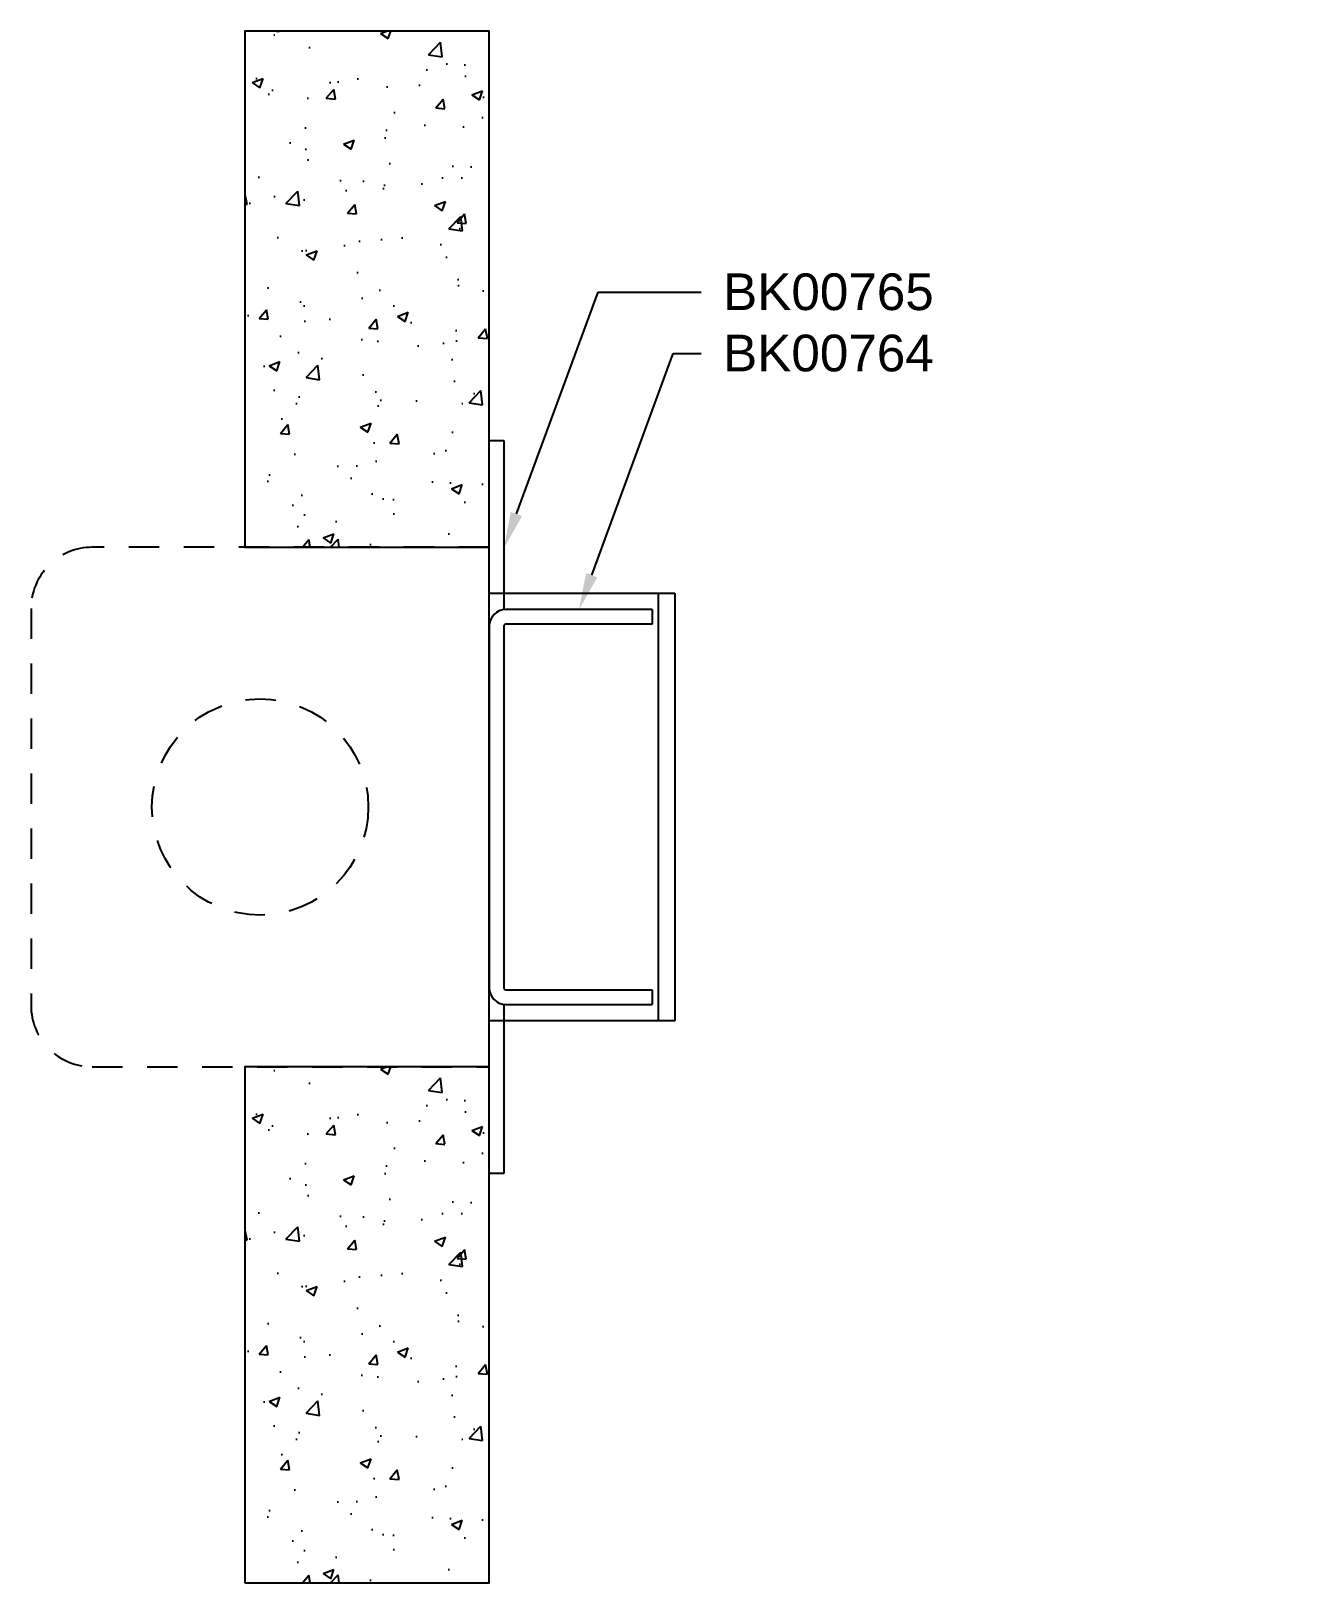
# Model space of a CAD drawing. Extents: x -2.63 to 2.51, y -3.17 to 3.17.
import ezdxf
from ezdxf import colors
from ezdxf.entities.mleader import LeaderData, LeaderLine
from ezdxf.math import Vec2, Vec3

# ---------------------------------------------------------------- set-up
doc = ezdxf.new("R2010")
doc.units = 0
doc.header["$LTSCALE"] = 0.5
doc.header["$MEASUREMENT"] = 0
doc.linetypes.add('HIDDEN', pattern=[0.375, 0.25, -0.125])
for name, color, linetype in [('Brackets', 181, 'CONTINUOUS'), ('Ceiling', 42, 'CONTINUOUS'), ('FAB DWG', 221, 'CONTINUOUS'), ('Hardware', 242, 'CONTINUOUS')]:
    doc.layers.add(name, color=color, linetype=linetype)
doc.styles.get("Standard").update_dxf_attribs({"font": 'arial.ttf'})

msp = doc.modelspace()

# ---------------------------------------------------------------- hatches: boundary and pattern name
at = {"layer": 'Ceiling', "ltscale": 0.5, "transparency": 16777216}
h = msp.add_hatch(dxfattribs=at)
h.set_pattern_fill('AR-CONC', color=256, scale=0.0625)
h.set_pattern_definition([(50, (-0.0098, -5e-09), (0.448288, -0.03922), [0.046875, -0.515625]), (355, (-0.0098, -5e-09), (-0.08672, 0.47012), [0.0375, -0.4125]), (100.451, (0.02756, -0.00327), (0.36157, 0.4309), [0.03984, -0.438214]), (46.184, (-0.0098, 0.125), (0.66703, -0.10345), [0.07031, -0.77344]), (96.636, (0.0458, 0.1164), (0.58416, 0.60882), [0.05976, -0.65732]), (351.184, (-0.0098, 0.125), (0.58416, 0.60882), [0.05625, -0.61875]), (21, (0.0527, 0.09375), (0.373067, -0.251637), [0.046875, -0.515625]), (326, (0.0527, 0.09375), (0.15207, 0.45322), [0.0375, -0.4125]), (71.451, (0.0838, 0.0728), (0.52514, 0.20158), [0.03984, -0.438214]), (37.5, (-0.0098, -5e-09), (0.0076, 0.208059), [0, -0.4075, 0, -0.41875, 0, -0.414062]), (7.5, (-0.0098, -5e-09), (0.164418, 0.246507), [0, -0.23875, 0, -0.398125, 0, -0.157812]), (327.5, (-0.14918, -5e-09), (0.333639, -0.014097), [0, -0.15625, 0, -0.4875, 0, -0.646875]), (317.5, (-0.21168, -5e-09), (0.364491, 0.062566), [0, -0.203125, 0, -0.32375, 0, -0.459375])])
h.paths.add_polyline_path([(-1.7598, 1.0625), (-0.7598, 1.0625), (-0.7598, 3.1746), (-1.7598, 3.1746)])
h = msp.add_hatch(dxfattribs=at)
h.set_pattern_fill('AR-CONC', color=256, scale=0.0625)
h.set_pattern_definition([(50, (-0.0098, -4.23707), (0.448288, -0.03922), [0.046875, -0.515625]), (355, (-0.0098, -4.23707), (-0.08672, 0.47012), [0.0375, -0.4125]), (100.451, (0.02756, -4.24033), (0.36157, 0.4309), [0.03984, -0.438214]), (46.184, (-0.0098, -4.11207), (0.66703, -0.10345), [0.07031, -0.77344]), (96.636, (0.0458, -4.1207), (0.58416, 0.60882), [0.05976, -0.65732]), (351.184, (-0.0098, -4.1121), (0.58416, 0.60882), [0.05625, -0.61875]), (21, (0.0527, -4.1433), (0.373067, -0.251637), [0.046875, -0.515625]), (326, (0.0527, -4.1433), (0.15207, 0.45322), [0.0375, -0.4125]), (71.451, (0.0838, -4.1643), (0.52514, 0.20158), [0.03984, -0.438214]), (37.5, (-0.0098, -4.23707), (0.0076, 0.208059), [0, -0.4075, 0, -0.41875, 0, -0.414062]), (7.5, (-0.0098, -4.23707), (0.164418, 0.246507), [0, -0.23875, 0, -0.398125, 0, -0.157812]), (327.5, (-0.14918, -4.23707), (0.333639, -0.014097), [0, -0.15625, 0, -0.4875, 0, -0.646875]), (317.5, (-0.21168, -4.23707), (0.364491, 0.062566), [0, -0.203125, 0, -0.32375, 0, -0.459375])])
h.paths.add_polyline_path([(-1.7598, -3.1746), (-0.7598, -3.1746), (-0.7598, -1.0625), (-1.7598, -1.0625)])

# ---------------------------------------------------------------- linework, layer by layer
at = {"layer": 'Brackets', "linetype": 'Continuous', "transparency": 16777216}
for p, q in [((-0.7598, 1.5), (-0.7, 1.5)), ((-0.7598, 0.7397), (-0.7598, 1.5)), ((-0.7, 1.5), (-0.7, 0.807)), ((-0.7598, 0.875), (0, 0.875)), ((-0.7598, -0.875), (-0.7598, 0.875)), ((-0.0678, 0.875), (-0.0678, -0.875)), ((0, 0.875), (0, -0.875)), ((-0.7, 0.807), (-0.7, 0.8075)), ((-0.0923, 0.8075), (-0.692, 0.8075)), ((-0.0923, 0.8075), (-0.0923, 0.7477)), ((-0.7598, 0.7397), (-0.7598, -0.7397)), ((-0.7, 0.7397), (-0.7, -0.7397)), ((-0.0923, 0.7477), (-0.692, 0.7477)), ((-0.7598, -1.5), (-0.7598, -0.7397)), ((-0.692, -0.7477), (-0.0923, -0.7477)), ((-0.0923, -0.7477), (-0.0923, -0.8075)), ((-0.7, -0.8075), (-0.7, -0.807)), ((-0.7, -0.807), (-0.7, -1.5)), ((-0.692, -0.8075), (-0.0923, -0.8075)), ((0, -0.875), (-0.7598, -0.875)), ((-0.7, -1.5), (-0.7598, -1.5))]:
    msp.add_line(p, q, dxfattribs=at)
for centre, radius, start, end in [((-0.692, 0.7397), 0.0678, 90, 180), ((-0.692, 0.7397), 0.008, 90, 180), ((-0.692, -0.7397), 0.0678, 180, 270), ((-0.692, -0.7397), 0.008, 180, 270)]:
    msp.add_arc(centre, radius, start, end, dxfattribs=at)
at = {"layer": 'Ceiling', "transparency": 16777216}
for points in [[(-1.7598, 1.0625), (-0.7598, 1.0625), (-0.7598, 3.1746), (-1.7598, 3.1746)], [(-1.7598, -3.1746), (-0.7598, -3.1746), (-0.7598, -1.0625), (-1.7598, -1.0625)]]:
    msp.add_lwpolyline(points, close=True, dxfattribs=at)
at = {"layer": 'Hardware', "linetype": 'HIDDEN', "lineweight": 25, "transparency": 16777216}
msp.add_lwpolyline([(-2.3848, -1.0625), (-0.7598, -1.0625), (-0.7598, 1.0625), (-2.3848, 1.0625, 0.414214), (-2.6348, 0.8125), (-2.6348, -0.8125, 0.414214), (-2.3848, -1.0625)], format="xyb", dxfattribs=at)
msp.add_circle((-1.6973, 0), 0.4425, dxfattribs=at)

# ---------------------------------------------------------------- leaders
at = {"layer": 'FAB DWG', "transparency": 16777216}
ml = msp.add_multileader_mtext('Standard', dxfattribs=at)
ml.set_content('BK00765', color=256)
ml.set_leader_properties()
ml.build(insert=Vec2(0, 0))
ml.multileader.update_dxf_attribs({"text_right_attachment_type": 6, "dogleg_length": 0.36, "arrow_head_size": 0.15})
ctx = ml.context
ctx.base_point, ctx.char_height, ctx.arrow_head_size, ctx.landing_gap_size, ctx.plane_origin = Vec3(0.1075, 2.1066), 0.15, 0.15, 0.09, Vec3(-0.6048, 1.0317)
ctx.right_attachment = 6
notes = []
notes.append((ctx, [(0, (1, 1, 0), (-0.3144, 2.1066), (1, 0), 0.4218, [(0, [(-0.7, 1.0581)], 0, [])])]))
ctx.mtext.insert, ctx.mtext.width, ctx.mtext.defined_height, ctx.mtext.flow_direction = Vec3(0.1975, 2.1829), 2.307685, 0.426, 5
ml = msp.add_multileader_mtext('Standard', dxfattribs=at)
ml.set_content('BK00764', color=256)
ml.set_leader_properties()
ml.build(insert=Vec2(0, 0))
ml.multileader.update_dxf_attribs({"text_right_attachment_type": 6, "dogleg_length": 0.36, "arrow_head_size": 0.15})
ctx = ml.context
ctx.base_point, ctx.char_height, ctx.arrow_head_size, ctx.landing_gap_size, ctx.plane_origin = Vec3(0.1075, 1.856), 0.15, 0.15, 0.09, Vec3(-0.2969, 0.7811)
ctx.right_attachment = 6
notes.append((ctx, [(0, (1, 1, 0), (-0.0065, 1.856), (1, 0), 0.114, [(0, [(-0.3921, 0.8075)], 0, [])])]))
ctx.mtext.insert, ctx.mtext.width, ctx.mtext.defined_height, ctx.mtext.flow_direction = Vec3(0.1975, 1.9323), 2.307685, 0.426, 5
for ctx, leaders in notes:
    for number, flags, end, landing, length, lines in leaders:
        leader = LeaderData()
        leader.index, (leader.has_last_leader_line, leader.has_dogleg_vector, leader.attachment_direction) = number, flags
        leader.last_leader_point, leader.dogleg_vector, leader.dogleg_length = Vec3(end), Vec3(landing), length
        for number, points, colour, breaks in lines:
            line = LeaderLine()
            line.index, line.vertices, line.color, line.breaks = number, Vec3.list(points), colors.encode_raw_color(colour), breaks
            leader.lines.append(line)
        ctx.leaders.append(leader)

doc.saveas('drawing.dxf')
